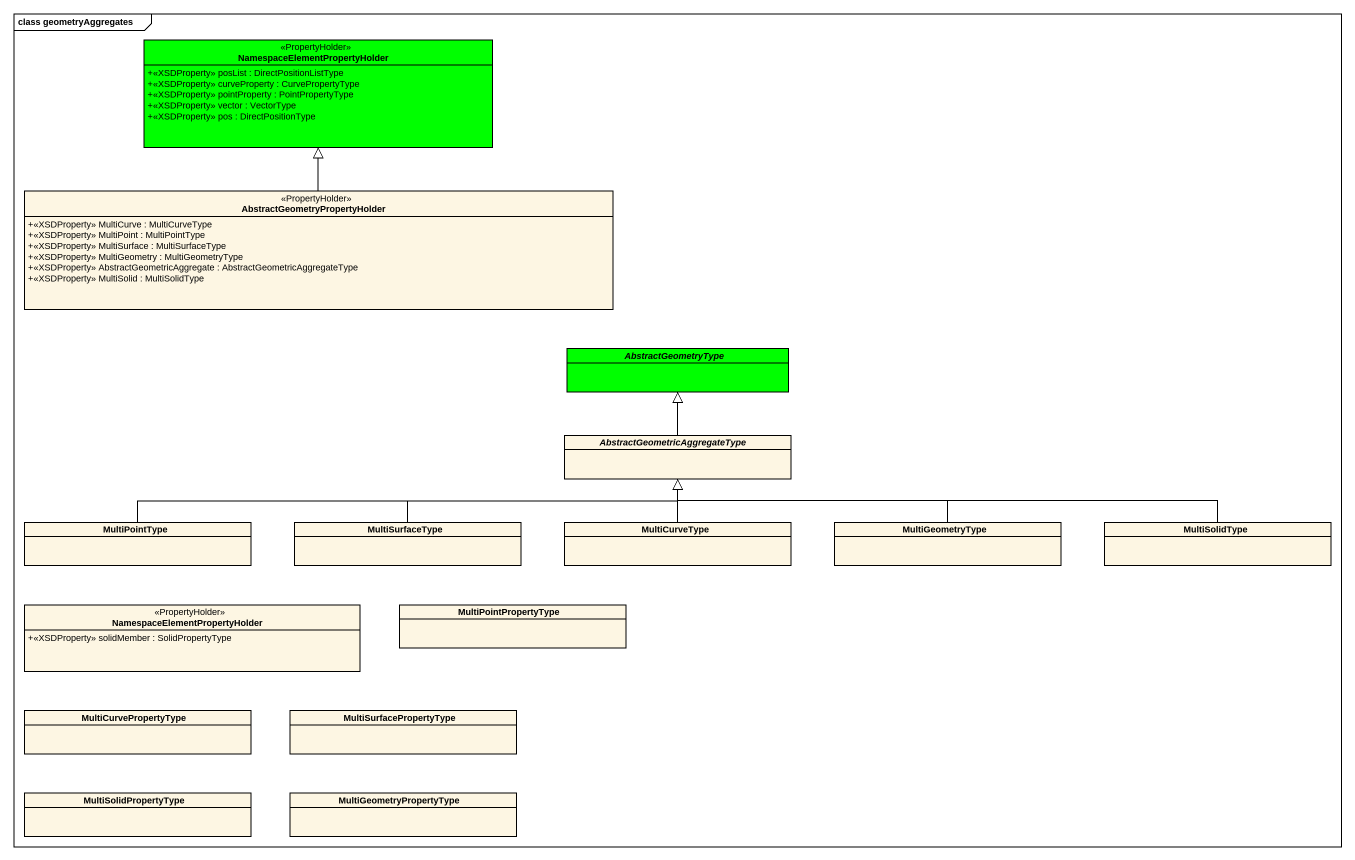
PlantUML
@startuml
mainframe class geometryAggregates
hide circle
hide empty members
skinparam classAttributeIconSize 0
class "NamespaceElementPropertyHolder" as NamespaceElementPropertyHold <<PropertyHolder>> #00FF00 {
  +<<XSDProperty>> posList : DirectPositionListType
  +<<XSDProperty>> curveProperty : CurvePropertyType
  +<<XSDProperty>> pointProperty : PointPropertyType
  +<<XSDProperty>> vector : VectorType
  +<<XSDProperty>> pos : DirectPositionType
}
class "AbstractGeometryPropertyHolder" as AbstractGeometryPropertyHold <<PropertyHolder>> {
  +<<XSDProperty>> MultiCurve : MultiCurveType
  +<<XSDProperty>> MultiPoint : MultiPointType
  +<<XSDProperty>> MultiSurface : MultiSurfaceType
  +<<XSDProperty>> MultiGeometry : MultiGeometryType
  +<<XSDProperty>> AbstractGeometricAggregate : AbstractGeometricAggregateType
  +<<XSDProperty>> MultiSolid : MultiSolidType
}
abstract class AbstractGeometryType #00FF00
abstract class "AbstractGeometricAggregateType" as AbstractGeometricAggregateTy
class MultiPointType
class MultiSurfaceType
class MultiCurveType
class MultiGeometryType
class MultiSolidType
class "NamespaceElementPropertyHolder" as NamespaceElementPropertyHold_2 <<PropertyHolder>> {
  +<<XSDProperty>> solidMember : SolidPropertyType
}
class MultiPointPropertyType
class MultiCurvePropertyType
class MultiSurfacePropertyType
class MultiSolidPropertyType
class MultiGeometryPropertyType
AbstractGeometryPropertyHold -up-|> NamespaceElementPropertyHold
AbstractGeometricAggregateTy -up-|> AbstractGeometryType
MultiPointType -right-|> AbstractGeometricAggregateTy
MultiSurfaceType -right-|> AbstractGeometricAggregateTy
MultiCurveType -up-|> AbstractGeometricAggregateTy
MultiGeometryType -left-|> AbstractGeometricAggregateTy
MultiSolidType -left-|> AbstractGeometricAggregateTy
@enduml
